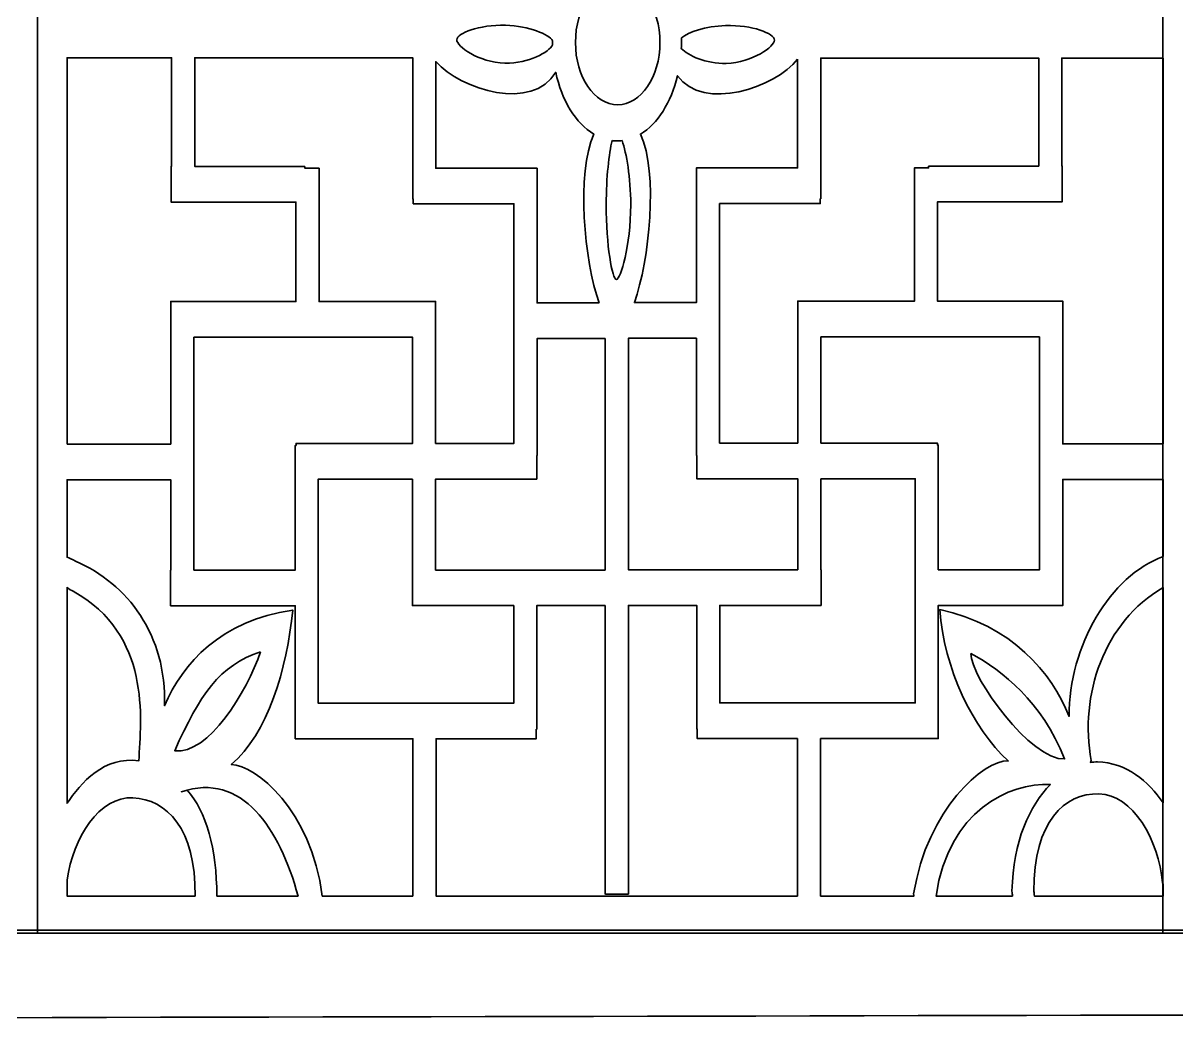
# Model space of a CAD drawing. Header units: centimetres. Extents: x 1.9 to 19.9, y -9.6 to 0.9.
# Drawn here: x 10.939 to 13.944, y -4.155 to -1.55 of the extents above; entities that cross this region are included whole.
import ezdxf

# ---------------------------------------------------------------- set-up
doc = ezdxf.new("R2010")
doc.units = ezdxf.units.CM
doc.header["$MEASUREMENT"] = 0
doc.layers.add('layer 1', color=7, linetype='Continuous')

msp = doc.modelspace()

# ---------------------------------------------------------------- linework, layer by layer
at = {"layer": 'layer 1', "color": 7, "lineweight": 35}
for points, knots in [([(1.85394, -4.15486), (1.85394, -4.15486), (1.85394, 0.91366), (1.85394, 0.91366), (1.85394, 0.91366), (1.85394, 0.91366), (19.89445, 0.91366), (19.89445, 0.91366), (19.89445, 0.91366), (19.89445, 0.91366), (19.89445, -4.1276), (19.89445, -4.1276), (19.89445, -4.1276), (13.88093, -4.1276), (7.86746, -4.15486), (1.85394, -4.15486)], [0, 0, 0, 0, 0.2, 0.2, 0.2, 0.2, 0.4, 0.4, 0.4, 0.4, 0.6, 0.6, 0.6, 0.6, 1, 1, 1, 1]), ([(2.06871, 0.6989), (2.06871, 0.6989), (2.06871, -3.91284), (2.06871, -3.91284), (2.06871, -3.91284), (2.06871, -3.91284), (19.67968, -3.91284), (19.67968, -3.91284), (19.67968, -3.91284), (19.67968, -3.91284), (19.67968, 0.6989), (19.67968, 0.6989), (19.67968, 0.6989), (19.67968, 0.6989), (2.06871, 0.6989), (2.06871, 0.6989)], [0, 0, 0, 0, 0.2, 0.2, 0.2, 0.2, 0.4, 0.4, 0.4, 0.4, 0.6, 0.6, 0.6, 0.6, 1, 1, 1, 1]), ([(7.96979, 0.71772), (7.96979, 0.71772), (10.97654, 0.71772), (10.97654, 0.71772), (10.97654, 0.71772), (10.97654, 0.71772), (10.97654, -3.92127), (10.97654, -3.92127), (10.97654, -3.92127), (10.97654, -3.92127), (7.96979, -3.92127), (7.96979, -3.92127), (7.96979, -3.92127), (7.96979, -3.92127), (7.96979, 0.71772), (7.96979, 0.71772)], [0, 0, 0, 0, 0.2, 0.2, 0.2, 0.2, 0.4, 0.4, 0.4, 0.4, 0.6, 0.6, 0.6, 0.6, 1, 1, 1, 1]), ([(10.97654, 0.71772), (10.97654, 0.71772), (13.98329, 0.71772), (13.98329, 0.71772), (13.98329, 0.71772), (13.98329, 0.71772), (13.98329, -3.92127), (13.98329, -3.92127), (13.98329, -3.92127), (13.98329, -3.92127), (10.97654, -3.92127), (10.97654, -3.92127), (10.97654, -3.92127), (10.97654, -3.92127), (10.97654, 0.71772), (10.97654, 0.71772)], [0, 0, 0, 0, 0.2, 0.2, 0.2, 0.2, 0.4, 0.4, 0.4, 0.4, 0.6, 0.6, 0.6, 0.6, 1, 1, 1, 1]), ([(13.90692, 0.71772), (13.90692, 0.71772), (16.75077, 0.71772), (16.75077, 0.71772), (16.75077, 0.71772), (16.75077, 0.71772), (16.75077, -3.92127), (16.75077, -3.92127), (16.75077, -3.92127), (16.75077, -3.92127), (13.90692, -3.92127), (13.90692, -3.92127), (13.90692, -3.92127), (13.90692, -3.92127), (13.90692, 0.71772), (13.90692, 0.71772)], [0, 0, 0, 0, 0.2, 0.2, 0.2, 0.2, 0.4, 0.4, 0.4, 0.4, 0.6, 0.6, 0.6, 0.6, 1, 1, 1, 1]), ([(12.48755, -1.43827), (12.54829, -1.43827), (12.59754, -1.51094), (12.59754, -1.60054), (12.59754, -1.60054), (12.59754, -1.69014), (12.54829, -1.76281), (12.48755, -1.76281), (12.48755, -1.76281), (12.42682, -1.76281), (12.37756, -1.69014), (12.37756, -1.60054), (12.37756, -1.60054), (12.37756, -1.51094), (12.42682, -1.43827), (12.48755, -1.43827)], [0, 0, 0, 0, 0.2, 0.2, 0.2, 0.2, 0.4, 0.4, 0.4, 0.4, 0.6, 0.6, 0.6, 0.6, 1, 1, 1, 1]), ([(12.3182, -1.60679), (12.31814, -1.60387), (12.3181, -1.60095), (12.3181, -1.59801), (12.3181, -1.59801), (12.3181, -1.59727), (12.31811, -1.59654), (12.31812, -1.5958), (12.31812, -1.5958), (12.30842, -1.57916), (12.25764, -1.55779), (12.19546, -1.55584), (12.19546, -1.55584), (12.12606, -1.55368), (12.06871, -1.57653), (12.06844, -1.59351), (12.06844, -1.59351), (12.06818, -1.61048), (12.12455, -1.65213), (12.19394, -1.6543), (12.19394, -1.6543), (12.25667, -1.65625), (12.3086, -1.62529), (12.3182, -1.60679)], [0, 0, 0, 0, 0.1428571, 0.1428571, 0.1428571, 0.1428571, 0.2857143, 0.2857143, 0.2857143, 0.2857143, 0.4285714, 0.4285714, 0.4285714, 0.4285714, 0.5714286, 0.5714286, 0.5714286, 0.5714286, 0.7142857, 0.7142857, 0.7142857, 0.7142857, 1, 1, 1, 1]), ([(12.65352, -1.58836), (12.65359, -1.59157), (12.65365, -1.59478), (12.65365, -1.59801), (12.65365, -1.59801), (12.65365, -1.60423), (12.65349, -1.6104), (12.65321, -1.61651), (12.65321, -1.61651), (12.67165, -1.63453), (12.71708, -1.65655), (12.77028, -1.65489), (12.77028, -1.65489), (12.83968, -1.65272), (12.89605, -1.61108), (12.89578, -1.5941), (12.89578, -1.5941), (12.89552, -1.57713), (12.83816, -1.55427), (12.76877, -1.55644), (12.76877, -1.55644), (12.71627, -1.55808), (12.6719, -1.57357), (12.65352, -1.58836)], [0, 0, 0, 0, 0.1428571, 0.1428571, 0.1428571, 0.1428571, 0.2857143, 0.2857143, 0.2857143, 0.2857143, 0.4285714, 0.4285714, 0.4285714, 0.4285714, 0.5714286, 0.5714286, 0.5714286, 0.5714286, 0.7142857, 0.7142857, 0.7142857, 0.7142857, 1, 1, 1, 1]), ([(11.05367, -2.64697), (11.05367, -2.64697), (11.3237, -2.64697), (11.3237, -2.64697), (11.3237, -2.64697), (11.3237, -2.64697), (11.3237, -2.27517), (11.3237, -2.27517), (11.3237, -2.27517), (11.3237, -2.27517), (11.38383, -2.27517), (11.38383, -2.27517), (11.38383, -2.27517), (11.38383, -2.27517), (11.38383, -2.27564), (11.38383, -2.27564), (11.38383, -2.27564), (11.38383, -2.27564), (11.64959, -2.27564), (11.64959, -2.27564), (11.64959, -2.27564), (11.64959, -2.27564), (11.64959, -2.01623), (11.64959, -2.01623), (11.64959, -2.01623), (11.64959, -2.01623), (11.32464, -2.01623), (11.32464, -2.01623), (11.32464, -2.01623), (11.32464, -2.01623), (11.32464, -1.92345), (11.32464, -1.92345), (11.32464, -1.92345), (11.32464, -1.92345), (11.32592, -1.92345), (11.32592, -1.92345), (11.32592, -1.92345), (11.32592, -1.92345), (11.32592, -1.64041), (11.32592, -1.64041), (11.32592, -1.64041), (11.32592, -1.64041), (11.05367, -1.64041), (11.05367, -1.64041), (11.05367, -1.64041), (11.05367, -1.64041), (11.05367, -2.64697), (11.05367, -2.64697)], [0, 0, 0, 0, 0.0769231, 0.0769231, 0.0769231, 0.0769231, 0.1538462, 0.1538462, 0.1538462, 0.1538462, 0.2307692, 0.2307692, 0.2307692, 0.2307692, 0.3076923, 0.3076923, 0.3076923, 0.3076923, 0.3846154, 0.3846154, 0.3846154, 0.3846154, 0.4615385, 0.4615385, 0.4615385, 0.4615385, 0.5384615, 0.5384615, 0.5384615, 0.5384615, 0.6153846, 0.6153846, 0.6153846, 0.6153846, 0.6923077, 0.6923077, 0.6923077, 0.6923077, 0.7692308, 0.7692308, 0.7692308, 0.7692308, 0.8461538, 0.8461538, 0.8461538, 0.8461538, 1, 1, 1, 1]), ([(11.6728, -1.92345), (11.6728, -1.92345), (11.38605, -1.92345), (11.38605, -1.92345), (11.38605, -1.92345), (11.38605, -1.92345), (11.38605, -1.64041), (11.38605, -1.64041), (11.38605, -1.64041), (11.38605, -1.64041), (11.95378, -1.64041), (11.95378, -1.64041), (11.95378, -1.64041), (11.95378, -1.64041), (11.95378, -2.00841), (11.95378, -2.00841), (11.95378, -2.00841), (11.95378, -2.00841), (11.95507, -2.00841), (11.95507, -2.00841), (11.95507, -2.00841), (11.95507, -2.00841), (11.95507, -2.02087), (11.95507, -2.02087), (11.95507, -2.02087), (11.95507, -2.02087), (12.21731, -2.02087), (12.21731, -2.02087), (12.21731, -2.02087), (12.21731, -2.02087), (12.21731, -2.64504), (12.21731, -2.64504), (12.21731, -2.64504), (12.21731, -2.64504), (12.01347, -2.64504), (12.01347, -2.64504), (12.01347, -2.64504), (12.01347, -2.64504), (12.01347, -2.36842), (12.01347, -2.36842), (12.01347, -2.36842), (12.01347, -2.36842), (12.01347, -2.27564), (12.01347, -2.27564), (12.01347, -2.27564), (12.01347, -2.27564), (12.01347, -2.27517), (12.01347, -2.27517), (12.01347, -2.27517), (12.01347, -2.27517), (11.95333, -2.27517), (11.95333, -2.27517), (11.95333, -2.27517), (11.95333, -2.27517), (11.95333, -2.27564), (11.95333, -2.27564), (11.95333, -2.27564), (11.95333, -2.27564), (11.70973, -2.27564), (11.70973, -2.27564), (11.70973, -2.27564), (11.70973, -2.27564), (11.70973, -1.92809), (11.70973, -1.92809), (11.70973, -1.92809), (11.70973, -1.92809), (11.6728, -1.92809), (11.6728, -1.92809), (11.6728, -1.92809), (11.6728, -1.92809), (11.6728, -1.92345), (11.6728, -1.92345)], [0, 0, 0, 0, 0.0526316, 0.0526316, 0.0526316, 0.0526316, 0.1052632, 0.1052632, 0.1052632, 0.1052632, 0.1578947, 0.1578947, 0.1578947, 0.1578947, 0.2105263, 0.2105263, 0.2105263, 0.2105263, 0.2631579, 0.2631579, 0.2631579, 0.2631579, 0.3157895, 0.3157895, 0.3157895, 0.3157895, 0.3684211, 0.3684211, 0.3684211, 0.3684211, 0.4210526, 0.4210526, 0.4210526, 0.4210526, 0.4736842, 0.4736842, 0.4736842, 0.4736842, 0.5263158, 0.5263158, 0.5263158, 0.5263158, 0.5789474, 0.5789474, 0.5789474, 0.5789474, 0.6315789, 0.6315789, 0.6315789, 0.6315789, 0.6842105, 0.6842105, 0.6842105, 0.6842105, 0.7368421, 0.7368421, 0.7368421, 0.7368421, 0.7894737, 0.7894737, 0.7894737, 0.7894737, 0.8421053, 0.8421053, 0.8421053, 0.8421053, 0.8947368, 0.8947368, 0.8947368, 0.8947368, 1, 1, 1, 1]), ([(12.43933, -2.27909), (12.39997, -2.1708), (12.38022, -1.93985), (12.42507, -1.83932), (12.42507, -1.83932), (12.37843, -1.81132), (12.34191, -1.75206), (12.32632, -1.67824), (12.32632, -1.67824), (12.26636, -1.78087), (12.07978, -1.72409), (12.01392, -1.65026), (12.01392, -1.65026), (12.01392, -1.65026), (12.01392, -1.92809), (12.01392, -1.92809), (12.01392, -1.92809), (12.01392, -1.92809), (12.21731, -1.92809), (12.21731, -1.92809), (12.21731, -1.92809), (12.21731, -1.92809), (12.25421, -1.92809), (12.25421, -1.92809), (12.25421, -1.92809), (12.25421, -1.92809), (12.27744, -1.92809), (12.27744, -1.92809), (12.27744, -1.92809), (12.27744, -1.92809), (12.27744, -2.27909), (12.27744, -2.27909), (12.27744, -2.27909), (12.27744, -2.27909), (12.43933, -2.27909), (12.43933, -2.27909)], [0, 0, 0, 0, 0.1, 0.1, 0.1, 0.1, 0.2, 0.2, 0.2, 0.2, 0.3, 0.3, 0.3, 0.3, 0.4, 0.4, 0.4, 0.4, 0.5, 0.5, 0.5, 0.5, 0.6, 0.6, 0.6, 0.6, 0.7, 0.7, 0.7, 0.7, 0.8, 0.8, 0.8, 0.8, 1, 1, 1, 1]), ([(12.95626, -1.64366), (12.89824, -1.7187), (12.71067, -1.78119), (12.64339, -1.68731), (12.64339, -1.68731), (12.62682, -1.75684), (12.59146, -1.81237), (12.54681, -1.83925), (12.54681, -1.83925), (12.59415, -1.93941), (12.56975, -2.16927), (12.53107, -2.2783), (12.53107, -2.2783), (12.53107, -2.2783), (12.69273, -2.2783), (12.69273, -2.2783), (12.69273, -2.2783), (12.69273, -2.2783), (12.69273, -1.92729), (12.69273, -1.92729), (12.69273, -1.92729), (12.69273, -1.92729), (12.71596, -1.92729), (12.71596, -1.92729), (12.71596, -1.92729), (12.71596, -1.92729), (12.75287, -1.92729), (12.75287, -1.92729), (12.75287, -1.92729), (12.75287, -1.92729), (12.95626, -1.92729), (12.95626, -1.92729), (12.95626, -1.92729), (12.95626, -1.92729), (12.95626, -1.64366), (12.95626, -1.64366)], [0, 0, 0, 0, 0.1, 0.1, 0.1, 0.1, 0.2, 0.2, 0.2, 0.2, 0.3, 0.3, 0.3, 0.3, 0.4, 0.4, 0.4, 0.4, 0.5, 0.5, 0.5, 0.5, 0.6, 0.6, 0.6, 0.6, 0.7, 0.7, 0.7, 0.7, 0.8, 0.8, 0.8, 0.8, 1, 1, 1, 1]), ([(13.29737, -1.92266), (13.29737, -1.92266), (13.58412, -1.92266), (13.58412, -1.92266), (13.58412, -1.92266), (13.58412, -1.92266), (13.58412, -1.64121), (13.58412, -1.64121), (13.58412, -1.64121), (13.58412, -1.64121), (13.0164, -1.64121), (13.0164, -1.64121), (13.0164, -1.64121), (13.0164, -1.64121), (13.0164, -2.00761), (13.0164, -2.00761), (13.0164, -2.00761), (13.0164, -2.00761), (13.01511, -2.00761), (13.01511, -2.00761), (13.01511, -2.00761), (13.01511, -2.00761), (13.01511, -2.02007), (13.01511, -2.02007), (13.01511, -2.02007), (13.01511, -2.02007), (12.75287, -2.02007), (12.75287, -2.02007), (12.75287, -2.02007), (12.75287, -2.02007), (12.75287, -2.64424), (12.75287, -2.64424), (12.75287, -2.64424), (12.75287, -2.64424), (12.95671, -2.64424), (12.95671, -2.64424), (12.95671, -2.64424), (12.95671, -2.64424), (12.95671, -2.36762), (12.95671, -2.36762), (12.95671, -2.36762), (12.95671, -2.36762), (12.95671, -2.27484), (12.95671, -2.27484), (12.95671, -2.27484), (12.95671, -2.27484), (12.95671, -2.27437), (12.95671, -2.27437), (12.95671, -2.27437), (12.95671, -2.27437), (13.01685, -2.27437), (13.01685, -2.27437), (13.01685, -2.27437), (13.01685, -2.27437), (13.01685, -2.27484), (13.01685, -2.27484), (13.01685, -2.27484), (13.01685, -2.27484), (13.26045, -2.27484), (13.26045, -2.27484), (13.26045, -2.27484), (13.26045, -2.27484), (13.26045, -1.92729), (13.26045, -1.92729), (13.26045, -1.92729), (13.26045, -1.92729), (13.29737, -1.92729), (13.29737, -1.92729), (13.29737, -1.92729), (13.29737, -1.92729), (13.29737, -1.92266), (13.29737, -1.92266)], [0, 0, 0, 0, 0.0526316, 0.0526316, 0.0526316, 0.0526316, 0.1052632, 0.1052632, 0.1052632, 0.1052632, 0.1578947, 0.1578947, 0.1578947, 0.1578947, 0.2105263, 0.2105263, 0.2105263, 0.2105263, 0.2631579, 0.2631579, 0.2631579, 0.2631579, 0.3157895, 0.3157895, 0.3157895, 0.3157895, 0.3684211, 0.3684211, 0.3684211, 0.3684211, 0.4210526, 0.4210526, 0.4210526, 0.4210526, 0.4736842, 0.4736842, 0.4736842, 0.4736842, 0.5263158, 0.5263158, 0.5263158, 0.5263158, 0.5789474, 0.5789474, 0.5789474, 0.5789474, 0.6315789, 0.6315789, 0.6315789, 0.6315789, 0.6842105, 0.6842105, 0.6842105, 0.6842105, 0.7368421, 0.7368421, 0.7368421, 0.7368421, 0.7894737, 0.7894737, 0.7894737, 0.7894737, 0.8421053, 0.8421053, 0.8421053, 0.8421053, 0.8947368, 0.8947368, 0.8947368, 0.8947368, 1, 1, 1, 1]), ([(13.64426, -1.92266), (13.64426, -1.92266), (13.64554, -1.92266), (13.64554, -1.92266), (13.64554, -1.92266), (13.64554, -1.92266), (13.64554, -2.01544), (13.64554, -2.01544), (13.64554, -2.01544), (13.64554, -2.01544), (13.32058, -2.01544), (13.32058, -2.01544), (13.32058, -2.01544), (13.32058, -2.01544), (13.32058, -2.27484), (13.32058, -2.27484), (13.32058, -2.27484), (13.32058, -2.27484), (13.58634, -2.27484), (13.58634, -2.27484), (13.58634, -2.27484), (13.58634, -2.27484), (13.58634, -2.27437), (13.58634, -2.27437), (13.58634, -2.27437), (13.58634, -2.27437), (13.64648, -2.27437), (13.64648, -2.27437), (13.64648, -2.27437), (13.64648, -2.27437), (13.64648, -2.64617), (13.64648, -2.64617), (13.64648, -2.64617), (13.64648, -2.64617), (13.90817, -2.64617), (13.90817, -2.64617), (13.90817, -2.64617), (13.90817, -2.64617), (13.90817, -1.64121), (13.90817, -1.64121), (13.90817, -1.64121), (13.90817, -1.64121), (13.64426, -1.64121), (13.64426, -1.64121), (13.64426, -1.64121), (13.64426, -1.64121), (13.64426, -1.92266), (13.64426, -1.92266)], [0, 0, 0, 0, 0.0769231, 0.0769231, 0.0769231, 0.0769231, 0.1538462, 0.1538462, 0.1538462, 0.1538462, 0.2307692, 0.2307692, 0.2307692, 0.2307692, 0.3076923, 0.3076923, 0.3076923, 0.3076923, 0.3846154, 0.3846154, 0.3846154, 0.3846154, 0.4615385, 0.4615385, 0.4615385, 0.4615385, 0.5384615, 0.5384615, 0.5384615, 0.5384615, 0.6153846, 0.6153846, 0.6153846, 0.6153846, 0.6923077, 0.6923077, 0.6923077, 0.6923077, 0.7692308, 0.7692308, 0.7692308, 0.7692308, 0.8461538, 0.8461538, 0.8461538, 0.8461538, 1, 1, 1, 1]), ([(12.49929, -1.85605), (12.49487, -1.85659), (12.49039, -1.85687), (12.48587, -1.85687), (12.48587, -1.85687), (12.48155, -1.85687), (12.47727, -1.85661), (12.47304, -1.85612), (12.47304, -1.85612), (12.46499, -1.88938), (12.45779, -1.95113), (12.45766, -2.02244), (12.45766, -2.02244), (12.45746, -2.12952), (12.47326, -2.21766), (12.48427, -2.21781), (12.48427, -2.21781), (12.49527, -2.21796), (12.52129, -2.13039), (12.52149, -2.0233), (12.52149, -2.0233), (12.52162, -1.95169), (12.51018, -1.88946), (12.49929, -1.85605)], [0, 0, 0, 0, 0.1428571, 0.1428571, 0.1428571, 0.1428571, 0.2857143, 0.2857143, 0.2857143, 0.2857143, 0.4285714, 0.4285714, 0.4285714, 0.4285714, 0.5714286, 0.5714286, 0.5714286, 0.5714286, 0.7142857, 0.7142857, 0.7142857, 0.7142857, 1, 1, 1, 1]), ([(11.38383, -2.36842), (11.38383, -2.36842), (11.95333, -2.36842), (11.95333, -2.36842), (11.95333, -2.36842), (11.95333, -2.36842), (11.95333, -2.64504), (11.95333, -2.64504), (11.95333, -2.64504), (11.95333, -2.64504), (11.64996, -2.64504), (11.64996, -2.64504), (11.64996, -2.64504), (11.64996, -2.64504), (11.64996, -2.65035), (11.64996, -2.65035), (11.64996, -2.65035), (11.64996, -2.65035), (11.64761, -2.65035), (11.64761, -2.65035), (11.64761, -2.65035), (11.64761, -2.65035), (11.64761, -2.97521), (11.64761, -2.97521), (11.64761, -2.97521), (11.64761, -2.97521), (11.38383, -2.97521), (11.38383, -2.97521), (11.38383, -2.97521), (11.38383, -2.97521), (11.38383, -2.36842), (11.38383, -2.36842)], [0, 0, 0, 0, 0.1111111, 0.1111111, 0.1111111, 0.1111111, 0.2222222, 0.2222222, 0.2222222, 0.2222222, 0.3333333, 0.3333333, 0.3333333, 0.3333333, 0.4444444, 0.4444444, 0.4444444, 0.4444444, 0.5555556, 0.5555556, 0.5555556, 0.5555556, 0.6666667, 0.6666667, 0.6666667, 0.6666667, 0.7777778, 0.7777778, 0.7777778, 0.7777778, 1, 1, 1, 1]), ([(12.45461, -2.97499), (12.45461, -2.97499), (12.45461, -2.9742), (12.45461, -2.9742), (12.45461, -2.9742), (12.45461, -2.9742), (12.45464, -2.9742), (12.45464, -2.9742), (12.45464, -2.9742), (12.45464, -2.9742), (12.45464, -2.37187), (12.45464, -2.37187), (12.45464, -2.37187), (12.45464, -2.37187), (12.27744, -2.37187), (12.27744, -2.37187), (12.27744, -2.37187), (12.27744, -2.37187), (12.27744, -2.67692), (12.27744, -2.67692), (12.27744, -2.67692), (12.27744, -2.67692), (12.27671, -2.67692), (12.27671, -2.67692), (12.27671, -2.67692), (12.27671, -2.67692), (12.27671, -2.73782), (12.27671, -2.73782), (12.27671, -2.73782), (12.27671, -2.73782), (12.01347, -2.73782), (12.01347, -2.73782), (12.01347, -2.73782), (12.01347, -2.73782), (12.01347, -2.97499), (12.01347, -2.97499), (12.01347, -2.97499), (12.01347, -2.97499), (12.45461, -2.97499), (12.45461, -2.97499)], [0, 0, 0, 0, 0.0909091, 0.0909091, 0.0909091, 0.0909091, 0.1818182, 0.1818182, 0.1818182, 0.1818182, 0.2727273, 0.2727273, 0.2727273, 0.2727273, 0.3636364, 0.3636364, 0.3636364, 0.3636364, 0.4545455, 0.4545455, 0.4545455, 0.4545455, 0.5454545, 0.5454545, 0.5454545, 0.5454545, 0.6363636, 0.6363636, 0.6363636, 0.6363636, 0.7272727, 0.7272727, 0.7272727, 0.7272727, 0.8181818, 0.8181818, 0.8181818, 0.8181818, 1, 1, 1, 1]), ([(12.95671, -2.9742), (12.95671, -2.9742), (12.95671, -2.73702), (12.95671, -2.73702), (12.95671, -2.73702), (12.95671, -2.73702), (12.69347, -2.73702), (12.69347, -2.73702), (12.69347, -2.73702), (12.69347, -2.73702), (12.69347, -2.67612), (12.69347, -2.67612), (12.69347, -2.67612), (12.69347, -2.67612), (12.69273, -2.67612), (12.69273, -2.67612), (12.69273, -2.67612), (12.69273, -2.67612), (12.69273, -2.37108), (12.69273, -2.37108), (12.69273, -2.37108), (12.69273, -2.37108), (12.51554, -2.37108), (12.51554, -2.37108), (12.51554, -2.37108), (12.51554, -2.37108), (12.51554, -2.9742), (12.51554, -2.9742), (12.51554, -2.9742), (12.51554, -2.9742), (12.95671, -2.9742), (12.95671, -2.9742)], [0, 0, 0, 0, 0.1111111, 0.1111111, 0.1111111, 0.1111111, 0.2222222, 0.2222222, 0.2222222, 0.2222222, 0.3333333, 0.3333333, 0.3333333, 0.3333333, 0.4444444, 0.4444444, 0.4444444, 0.4444444, 0.5555556, 0.5555556, 0.5555556, 0.5555556, 0.6666667, 0.6666667, 0.6666667, 0.6666667, 0.7777778, 0.7777778, 0.7777778, 0.7777778, 1, 1, 1, 1]), ([(13.58634, -2.36762), (13.58634, -2.36762), (13.01685, -2.36762), (13.01685, -2.36762), (13.01685, -2.36762), (13.01685, -2.36762), (13.01685, -2.64424), (13.01685, -2.64424), (13.01685, -2.64424), (13.01685, -2.64424), (13.32022, -2.64424), (13.32022, -2.64424), (13.32022, -2.64424), (13.32022, -2.64424), (13.32022, -2.64955), (13.32022, -2.64955), (13.32022, -2.64955), (13.32022, -2.64955), (13.32256, -2.64955), (13.32256, -2.64955), (13.32256, -2.64955), (13.32256, -2.64955), (13.32256, -2.97441), (13.32256, -2.97441), (13.32256, -2.97441), (13.32256, -2.97441), (13.58634, -2.97441), (13.58634, -2.97441), (13.58634, -2.97441), (13.58634, -2.97441), (13.58634, -2.36762), (13.58634, -2.36762)], [0, 0, 0, 0, 0.1111111, 0.1111111, 0.1111111, 0.1111111, 0.2222222, 0.2222222, 0.2222222, 0.2222222, 0.3333333, 0.3333333, 0.3333333, 0.3333333, 0.4444444, 0.4444444, 0.4444444, 0.4444444, 0.5555556, 0.5555556, 0.5555556, 0.5555556, 0.6666667, 0.6666667, 0.6666667, 0.6666667, 0.7777778, 0.7777778, 0.7777778, 0.7777778, 1, 1, 1, 1]), ([(11.95427, -3.82439), (11.95427, -3.82439), (11.95427, -3.41467), (11.95427, -3.41467), (11.95427, -3.41467), (11.95427, -3.41467), (11.70775, -3.41467), (11.70775, -3.41467), (11.70775, -3.41467), (11.70775, -3.41467), (11.64881, -3.41467), (11.64881, -3.41467), (11.64881, -3.41467), (11.64881, -3.41467), (11.64761, -3.41467), (11.64761, -3.41467), (11.64761, -3.41467), (11.64761, -3.41467), (11.64761, -3.06799), (11.64761, -3.06799), (11.64761, -3.06799), (11.64761, -3.06799), (11.32316, -3.06799), (11.32316, -3.06799), (11.32316, -3.06799), (11.32316, -3.06799), (11.32316, -2.97521), (11.32316, -2.97521), (11.32316, -2.97521), (11.32316, -2.97521), (11.3237, -2.97521), (11.3237, -2.97521), (11.3237, -2.97521), (11.3237, -2.97521), (11.3237, -2.73975), (11.3237, -2.73975), (11.3237, -2.73975), (11.3237, -2.73975), (11.05367, -2.73975), (11.05367, -2.73975), (11.05367, -2.73975), (11.05367, -2.73975), (11.05367, -2.94174), (11.05367, -2.94174), (11.05367, -2.94174), (11.05972, -2.94338), (11.067, -2.94661), (11.07568, -2.9518), (11.07568, -2.9518), (11.21103, -3.01058), (11.31321, -3.14484), (11.3073, -3.32846), (11.3073, -3.32846), (11.35493, -3.21751), (11.45311, -3.10741), (11.64125, -3.07927), (11.64125, -3.07927), (11.6262, -3.23199), (11.57604, -3.40273), (11.48117, -3.48132), (11.48117, -3.48132), (11.54455, -3.48307), (11.68918, -3.59994), (11.71829, -3.82439), (11.71829, -3.82439), (11.71829, -3.82439), (11.95427, -3.82439), (11.95427, -3.82439)], [0, 0, 0, 0, 0.0555556, 0.0555556, 0.0555556, 0.0555556, 0.1111111, 0.1111111, 0.1111111, 0.1111111, 0.1666667, 0.1666667, 0.1666667, 0.1666667, 0.2222222, 0.2222222, 0.2222222, 0.2222222, 0.2777778, 0.2777778, 0.2777778, 0.2777778, 0.3333333, 0.3333333, 0.3333333, 0.3333333, 0.3888889, 0.3888889, 0.3888889, 0.3888889, 0.4444444, 0.4444444, 0.4444444, 0.4444444, 0.5, 0.5, 0.5, 0.5, 0.5555556, 0.5555556, 0.5555556, 0.5555556, 0.6111111, 0.6111111, 0.6111111, 0.6111111, 0.6666667, 0.6666667, 0.6666667, 0.6666667, 0.7222222, 0.7222222, 0.7222222, 0.7222222, 0.7777778, 0.7777778, 0.7777778, 0.7777778, 0.8333333, 0.8333333, 0.8333333, 0.8333333, 0.8888889, 0.8888889, 0.8888889, 0.8888889, 1, 1, 1, 1]), ([(11.95333, -2.73782), (11.95333, -2.73782), (11.95333, -2.97499), (11.95333, -2.97499), (11.95333, -2.97499), (11.95333, -2.97499), (11.953, -2.97499), (11.953, -2.97499), (11.953, -2.97499), (11.953, -2.97499), (11.953, -3.06777), (11.953, -3.06777), (11.953, -3.06777), (11.953, -3.06777), (12.21671, -3.06777), (12.21671, -3.06777), (12.21671, -3.06777), (12.21671, -3.06777), (12.21671, -3.32189), (12.21671, -3.32189), (12.21671, -3.32189), (12.21671, -3.32189), (11.70775, -3.32189), (11.70775, -3.32189), (11.70775, -3.32189), (11.70775, -3.32189), (11.70775, -2.73782), (11.70775, -2.73782), (11.70775, -2.73782), (11.70775, -2.73782), (11.95333, -2.73782), (11.95333, -2.73782)], [0, 0, 0, 0, 0.1111111, 0.1111111, 0.1111111, 0.1111111, 0.2222222, 0.2222222, 0.2222222, 0.2222222, 0.3333333, 0.3333333, 0.3333333, 0.3333333, 0.4444444, 0.4444444, 0.4444444, 0.4444444, 0.5555556, 0.5555556, 0.5555556, 0.5555556, 0.6666667, 0.6666667, 0.6666667, 0.6666667, 0.7777778, 0.7777778, 0.7777778, 0.7777778, 1, 1, 1, 1]), ([(13.01685, -2.73702), (13.01685, -2.73702), (13.01685, -2.9742), (13.01685, -2.9742), (13.01685, -2.9742), (13.01685, -2.9742), (13.01717, -2.9742), (13.01717, -2.9742), (13.01717, -2.9742), (13.01717, -2.9742), (13.01717, -3.06698), (13.01717, -3.06698), (13.01717, -3.06698), (13.01717, -3.06698), (12.75347, -3.06698), (12.75347, -3.06698), (12.75347, -3.06698), (12.75347, -3.06698), (12.75347, -3.32109), (12.75347, -3.32109), (12.75347, -3.32109), (12.75347, -3.32109), (13.26243, -3.32109), (13.26243, -3.32109), (13.26243, -3.32109), (13.26243, -3.32109), (13.26243, -2.73702), (13.26243, -2.73702), (13.26243, -2.73702), (13.26243, -2.73702), (13.01685, -2.73702), (13.01685, -2.73702)], [0, 0, 0, 0, 0.1111111, 0.1111111, 0.1111111, 0.1111111, 0.2222222, 0.2222222, 0.2222222, 0.2222222, 0.3333333, 0.3333333, 0.3333333, 0.3333333, 0.4444444, 0.4444444, 0.4444444, 0.4444444, 0.5555556, 0.5555556, 0.5555556, 0.5555556, 0.6666667, 0.6666667, 0.6666667, 0.6666667, 0.7777778, 0.7777778, 0.7777778, 0.7777778, 1, 1, 1, 1]), ([(13.90817, -2.73895), (13.90817, -2.73895), (13.64648, -2.73895), (13.64648, -2.73895), (13.64648, -2.73895), (13.64648, -2.73895), (13.64648, -2.97441), (13.64648, -2.97441), (13.64648, -2.97441), (13.64648, -2.97441), (13.64702, -2.97441), (13.64702, -2.97441), (13.64702, -2.97441), (13.64702, -2.97441), (13.64702, -3.06719), (13.64702, -3.06719), (13.64702, -3.06719), (13.64702, -3.06719), (13.32256, -3.06719), (13.32256, -3.06719), (13.32256, -3.06719), (13.32256, -3.06719), (13.32256, -3.41387), (13.32256, -3.41387), (13.32256, -3.41387), (13.32256, -3.41387), (13.32137, -3.41387), (13.32137, -3.41387), (13.32137, -3.41387), (13.32137, -3.41387), (13.26243, -3.41387), (13.26243, -3.41387), (13.26243, -3.41387), (13.26243, -3.41387), (13.01591, -3.41387), (13.01591, -3.41387), (13.01591, -3.41387), (13.01591, -3.41387), (13.01591, -3.82439), (13.01591, -3.82439), (13.01591, -3.82439), (13.01591, -3.82439), (13.25894, -3.82439), (13.25894, -3.82439), (13.25894, -3.82439), (13.25869, -3.82257), (13.25849, -3.8207), (13.25836, -3.81877), (13.25836, -3.81877), (13.2937, -3.59645), (13.44131, -3.4696), (13.50469, -3.47206), (13.50469, -3.47206), (13.4121, -3.38725), (13.33727, -3.23147), (13.3265, -3.07788), (13.3265, -3.07788), (13.51368, -3.11849), (13.61865, -3.24223), (13.66314, -3.35624), (13.66314, -3.35624), (13.66235, -3.1724), (13.7713, -2.98951), (13.90817, -2.93977), (13.90817, -2.93977), (13.90817, -2.93977), (13.90817, -2.73895), (13.90817, -2.73895)], [0, 0, 0, 0, 0.0555556, 0.0555556, 0.0555556, 0.0555556, 0.1111111, 0.1111111, 0.1111111, 0.1111111, 0.1666667, 0.1666667, 0.1666667, 0.1666667, 0.2222222, 0.2222222, 0.2222222, 0.2222222, 0.2777778, 0.2777778, 0.2777778, 0.2777778, 0.3333333, 0.3333333, 0.3333333, 0.3333333, 0.3888889, 0.3888889, 0.3888889, 0.3888889, 0.4444444, 0.4444444, 0.4444444, 0.4444444, 0.5, 0.5, 0.5, 0.5, 0.5555556, 0.5555556, 0.5555556, 0.5555556, 0.6111111, 0.6111111, 0.6111111, 0.6111111, 0.6666667, 0.6666667, 0.6666667, 0.6666667, 0.7222222, 0.7222222, 0.7222222, 0.7222222, 0.7777778, 0.7777778, 0.7777778, 0.7777778, 0.8333333, 0.8333333, 0.8333333, 0.8333333, 0.8888889, 0.8888889, 0.8888889, 0.8888889, 1, 1, 1, 1]), ([(11.05367, -3.01928), (11.05874, -3.02461), (11.06419, -3.02853), (11.06965, -3.03013), (11.06965, -3.03013), (11.27226, -3.14378), (11.24687, -3.36092), (11.24028, -3.47238), (11.24028, -3.47238), (11.15147, -3.45763), (11.08789, -3.53076), (11.05367, -3.58267), (11.05367, -3.58267), (11.05367, -3.58267), (11.05367, -3.01928), (11.05367, -3.01928)], [0, 0, 0, 0, 0.2, 0.2, 0.2, 0.2, 0.4, 0.4, 0.4, 0.4, 0.6, 0.6, 0.6, 0.6, 1, 1, 1, 1]), ([(13.90817, -3.02064), (13.75337, -3.10976), (13.68978, -3.30117), (13.72077, -3.47128), (13.72077, -3.47128), (13.72048, -3.47252), (13.71974, -3.47422), (13.71866, -3.47617), (13.71866, -3.47617), (13.72487, -3.47529), (13.73099, -3.47488), (13.73697, -3.47497), (13.73697, -3.47497), (13.81223, -3.47599), (13.8701, -3.52527), (13.90817, -3.58102), (13.90817, -3.58102), (13.90817, -3.58102), (13.90817, -3.02064), (13.90817, -3.02064)], [0, 0, 0, 0, 0.1666667, 0.1666667, 0.1666667, 0.1666667, 0.3333333, 0.3333333, 0.3333333, 0.3333333, 0.5, 0.5, 0.5, 0.5, 0.6666667, 0.6666667, 0.6666667, 0.6666667, 1, 1, 1, 1]), ([(12.95577, -3.82439), (12.95577, -3.82439), (12.95577, -3.41387), (12.95577, -3.41387), (12.95577, -3.41387), (12.95577, -3.41387), (12.69462, -3.41387), (12.69462, -3.41387), (12.69462, -3.41387), (12.69462, -3.41387), (12.69462, -3.38888), (12.69462, -3.38888), (12.69462, -3.38888), (12.69462, -3.38888), (12.69333, -3.38888), (12.69333, -3.38888), (12.69333, -3.38888), (12.69333, -3.38888), (12.69333, -3.06698), (12.69333, -3.06698), (12.69333, -3.06698), (12.69333, -3.06698), (12.51557, -3.06698), (12.51557, -3.06698), (12.51557, -3.06698), (12.51557, -3.06698), (12.51557, -3.06777), (12.51557, -3.06777), (12.51557, -3.06777), (12.51557, -3.06777), (12.51554, -3.06777), (12.51554, -3.06777), (12.51554, -3.06777), (12.51554, -3.06777), (12.51554, -3.81934), (12.51554, -3.81934), (12.51554, -3.81934), (12.51554, -3.81934), (12.4554, -3.81934), (12.4554, -3.81934), (12.4554, -3.81934), (12.4554, -3.81934), (12.4554, -3.81854), (12.4554, -3.81854), (12.4554, -3.81854), (12.4554, -3.81854), (12.45464, -3.81854), (12.45464, -3.81854), (12.45464, -3.81854), (12.45464, -3.81854), (12.45464, -3.06777), (12.45464, -3.06777), (12.45464, -3.06777), (12.45464, -3.06777), (12.27684, -3.06777), (12.27684, -3.06777), (12.27684, -3.06777), (12.27684, -3.06777), (12.27684, -3.38968), (12.27684, -3.38968), (12.27684, -3.38968), (12.27684, -3.38968), (12.27556, -3.38968), (12.27556, -3.38968), (12.27556, -3.38968), (12.27556, -3.38968), (12.27556, -3.41467), (12.27556, -3.41467), (12.27556, -3.41467), (12.27556, -3.41467), (12.0144, -3.41467), (12.0144, -3.41467), (12.0144, -3.41467), (12.0144, -3.41467), (12.0144, -3.82439), (12.0144, -3.82439), (12.0144, -3.82439), (12.0144, -3.82439), (12.95577, -3.82439), (12.95577, -3.82439)], [0, 0, 0, 0, 0.047619, 0.047619, 0.047619, 0.047619, 0.0952381, 0.0952381, 0.0952381, 0.0952381, 0.1428571, 0.1428571, 0.1428571, 0.1428571, 0.1904762, 0.1904762, 0.1904762, 0.1904762, 0.2380952, 0.2380952, 0.2380952, 0.2380952, 0.2857143, 0.2857143, 0.2857143, 0.2857143, 0.3333333, 0.3333333, 0.3333333, 0.3333333, 0.3809524, 0.3809524, 0.3809524, 0.3809524, 0.4285714, 0.4285714, 0.4285714, 0.4285714, 0.4761905, 0.4761905, 0.4761905, 0.4761905, 0.5238095, 0.5238095, 0.5238095, 0.5238095, 0.5714286, 0.5714286, 0.5714286, 0.5714286, 0.6190476, 0.6190476, 0.6190476, 0.6190476, 0.6666667, 0.6666667, 0.6666667, 0.6666667, 0.7142857, 0.7142857, 0.7142857, 0.7142857, 0.7619048, 0.7619048, 0.7619048, 0.7619048, 0.8095238, 0.8095238, 0.8095238, 0.8095238, 0.8571429, 0.8571429, 0.8571429, 0.8571429, 0.9047619, 0.9047619, 0.9047619, 0.9047619, 1, 1, 1, 1]), ([(11.55749, -3.18804), (11.45077, -3.22321), (11.39855, -3.29978), (11.3339, -3.44596), (11.3339, -3.44596), (11.42141, -3.45674), (11.52162, -3.29225), (11.55749, -3.18804)], [0, 0, 0, 0, 0.3333333, 0.3333333, 0.3333333, 0.3333333, 1, 1, 1, 1]), ([(13.40714, -3.19212), (13.4915, -3.23826), (13.59101, -3.31677), (13.65152, -3.46711), (13.65152, -3.46711), (13.56379, -3.47207), (13.40678, -3.25499), (13.40714, -3.19212)], [0, 0, 0, 0, 0.3333333, 0.3333333, 0.3333333, 0.3333333, 1, 1, 1, 1]), ([(11.44374, -3.82439), (11.44305, -3.70023), (11.41679, -3.60468), (11.36598, -3.54816), (11.36598, -3.54816), (11.36598, -3.54816), (11.35158, -3.5524), (11.35158, -3.5524), (11.35158, -3.5524), (11.35158, -3.5524), (11.35155, -3.55242), (11.35155, -3.55242), (11.35155, -3.55242), (11.5096, -3.50018), (11.60602, -3.64699), (11.65538, -3.82439), (11.65538, -3.82439), (11.65538, -3.82439), (11.44374, -3.82439), (11.44374, -3.82439)], [0, 0, 0, 0, 0.1666667, 0.1666667, 0.1666667, 0.1666667, 0.3333333, 0.3333333, 0.3333333, 0.3333333, 0.5, 0.5, 0.5, 0.5, 0.6666667, 0.6666667, 0.6666667, 0.6666667, 1, 1, 1, 1]), ([(13.51574, -3.82439), (13.51526, -3.82027), (13.51483, -3.816), (13.51447, -3.81156), (13.51447, -3.81156), (13.5171, -3.68153), (13.56048, -3.58861), (13.61452, -3.53379), (13.61452, -3.53379), (13.61452, -3.53379), (13.61446, -3.53377), (13.61446, -3.53377), (13.61446, -3.53377), (13.61446, -3.53377), (13.61449, -3.5338), (13.61449, -3.5338), (13.61449, -3.5338), (13.50741, -3.52935), (13.34899, -3.60028), (13.31693, -3.82439), (13.31693, -3.82439), (13.31693, -3.82439), (13.51574, -3.82439), (13.51574, -3.82439)], [0, 0, 0, 0, 0.1428571, 0.1428571, 0.1428571, 0.1428571, 0.2857143, 0.2857143, 0.2857143, 0.2857143, 0.4285714, 0.4285714, 0.4285714, 0.4285714, 0.5714286, 0.5714286, 0.5714286, 0.5714286, 0.7142857, 0.7142857, 0.7142857, 0.7142857, 1, 1, 1, 1]), ([(11.05367, -3.78196), (11.06796, -3.67401), (11.13862, -3.56358), (11.22508, -3.56814), (11.22508, -3.56814), (11.31186, -3.57272), (11.38999, -3.64819), (11.38679, -3.82439), (11.38679, -3.82439), (11.38679, -3.82439), (11.05367, -3.82439), (11.05367, -3.82439), (11.05367, -3.82439), (11.05367, -3.82439), (11.05367, -3.78196), (11.05367, -3.78196)], [0, 0, 0, 0, 0.2, 0.2, 0.2, 0.2, 0.4, 0.4, 0.4, 0.4, 0.6, 0.6, 0.6, 0.6, 1, 1, 1, 1]), ([(13.90817, -3.79357), (13.90739, -3.79256), (13.90674, -3.79133), (13.90633, -3.78971), (13.90633, -3.78971), (13.89725, -3.67896), (13.82871, -3.55911), (13.7404, -3.5579), (13.7404, -3.5579), (13.65209, -3.5567), (13.57066, -3.62935), (13.57167, -3.81235), (13.57167, -3.81235), (13.572, -3.81651), (13.57239, -3.82052), (13.57283, -3.82439), (13.57283, -3.82439), (13.57283, -3.82439), (13.90817, -3.82439), (13.90817, -3.82439), (13.90817, -3.82439), (13.90817, -3.82439), (13.90817, -3.79357), (13.90817, -3.79357)], [0, 0, 0, 0, 0.1428571, 0.1428571, 0.1428571, 0.1428571, 0.2857143, 0.2857143, 0.2857143, 0.2857143, 0.4285714, 0.4285714, 0.4285714, 0.4285714, 0.5714286, 0.5714286, 0.5714286, 0.5714286, 0.7142857, 0.7142857, 0.7142857, 0.7142857, 1, 1, 1, 1])]:
    msp.add_open_spline(points, degree=3, knots=knots, dxfattribs=at)

doc.saveas('drawing.dxf')
